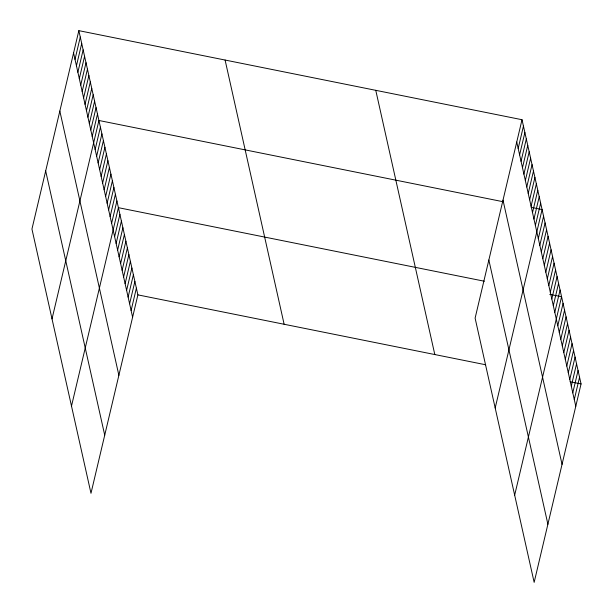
<?xml version="1.0" encoding="UTF-8"?>
<svg xmlns="http://www.w3.org/2000/svg" width="613" height="613" viewBox="0 0 613 613"><rect width="100%" height="100%" fill="white"/><g stroke="black" fill="none" stroke-linecap="round" stroke-linejoin="round"><path stroke-width="0.92" d="M78.847 30.65L31.945 229.063L90.985 493.281L137.887 294.868L78.847 30.65L522.015 119.719L581.055 383.937L534.153 582.35L475.113 318.132L522.015 119.719M75.008 59.384L80.28 37.064M76.441 65.798L81.713 43.485M77.874 72.219L83.146 49.898M79.307 78.633L84.579 56.319M80.74 85.046L86.019 62.733M82.173 91.467L87.452 69.154M83.606 97.881L88.885 75.568M85.038 104.302L90.318 81.981M86.479 110.715L91.751 88.402M87.912 117.137L93.184 94.816M89.345 123.55L94.617 101.237M90.778 129.964L96.049 107.65M92.211 136.385L97.49 114.072M52.021 318.898L98.923 120.485L503.028 201.708M95.145 149.511L100.417 127.19M96.639 156.215L101.919 133.902M98.141 162.92L103.413 140.607M99.643 169.632L104.915 147.312M101.137 176.337L106.417 154.024M102.639 183.042L107.911 160.729M104.133 189.754L109.413 167.433M105.635 196.459L110.907 174.146M107.129 203.164L112.409 180.85M108.631 209.876L113.903 187.555M110.133 216.581L115.405 194.267M111.627 223.285L116.907 200.972M71.499 406.09L118.401 207.677L484.362 281.229M114.623 236.702L119.903 214.389M116.125 243.407L121.397 221.094M117.627 250.119L122.899 227.798M119.121 256.824L124.401 234.511M120.623 263.529L125.895 241.215M122.117 270.233L127.397 247.92M123.619 276.946L128.891 254.633M125.113 283.65L130.393 261.337M126.615 290.355L131.887 268.042M128.117 297.067L133.389 274.747M129.611 303.772L134.891 281.459M131.113 310.477L136.385 288.164M518.177 148.453L523.448 126.132M519.609 154.867L524.881 132.554M521.042 161.288L526.322 138.967M522.475 167.701L527.755 145.388M523.908 174.115L529.188 151.802M525.341 180.536L530.62 158.223M526.782 186.95L532.053 164.636M528.214 193.371L533.486 171.05M529.647 199.784L534.919 177.471M531.08 206.206L536.352 183.885M532.513 212.619L537.785 190.306M533.946 219.033L539.225 196.719M535.379 225.454L540.658 203.141M495.189 407.967L542.091 209.554L531.187 207.363M538.314 238.58L543.585 216.259M539.815 245.284L545.087 222.971M541.31 251.989L546.589 229.676M542.812 258.701L548.083 236.38M544.306 265.406L549.585 243.093M545.808 272.111L551.079 249.797M547.302 278.823L552.581 256.502M548.804 285.528L554.075 263.215M550.305 292.232L555.577 269.919M551.8 298.945L557.079 276.624M553.301 305.649L558.573 283.336M554.796 312.354L560.075 290.041M514.667 495.158L561.569 296.746L549.761 294.378M557.799 325.771L563.071 303.458M559.294 332.476L564.573 310.163M560.795 339.188L566.067 316.867M562.29 345.893L567.569 323.58M563.791 352.598L569.063 330.284M565.286 359.302L570.565 336.989M566.787 366.015L572.059 343.701M568.289 372.719L573.561 350.406M569.784 379.424L575.063 357.111M571.285 386.136L576.557 363.815M572.78 392.841L578.059 370.528M574.281 399.546L579.553 377.233M137.887 294.868L485.68 364.773M570.151 381.753L581.055 383.937M516.744 142.032L575.783 406.258M503.005 200.144L562.044 464.37M488.852 260.019L547.892 524.238M375.769 90.326L434.809 354.552M225.094 60.043L284.133 324.262M73.575 52.963L132.607 317.189M59.836 111.076L118.876 375.302M45.684 170.95L104.723 435.169"/></g></svg>
